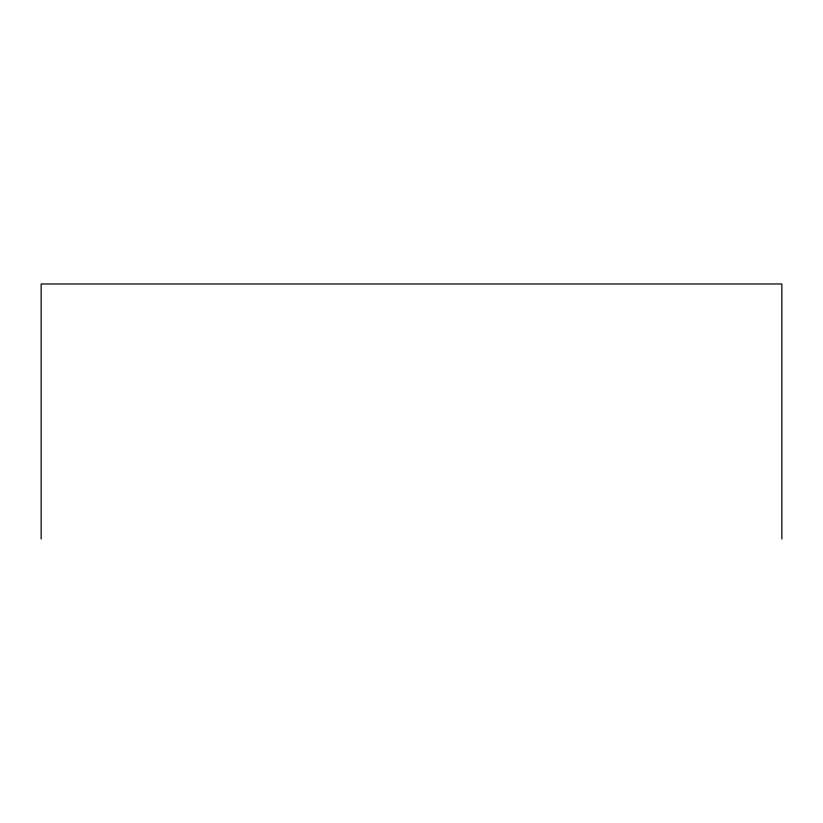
<?xml version="1.0" encoding="UTF-8"?>
<svg xmlns="http://www.w3.org/2000/svg" width="823" height="823" viewBox="0 0 823 823"><rect width="100%" height="100%" fill="white"/><g stroke="black" fill="none" stroke-linecap="round" stroke-linejoin="round"><path stroke-width="1.23" d="M781.85 539.034L781.85 283.966L41.15 283.966L41.15 539.034"/></g></svg>
